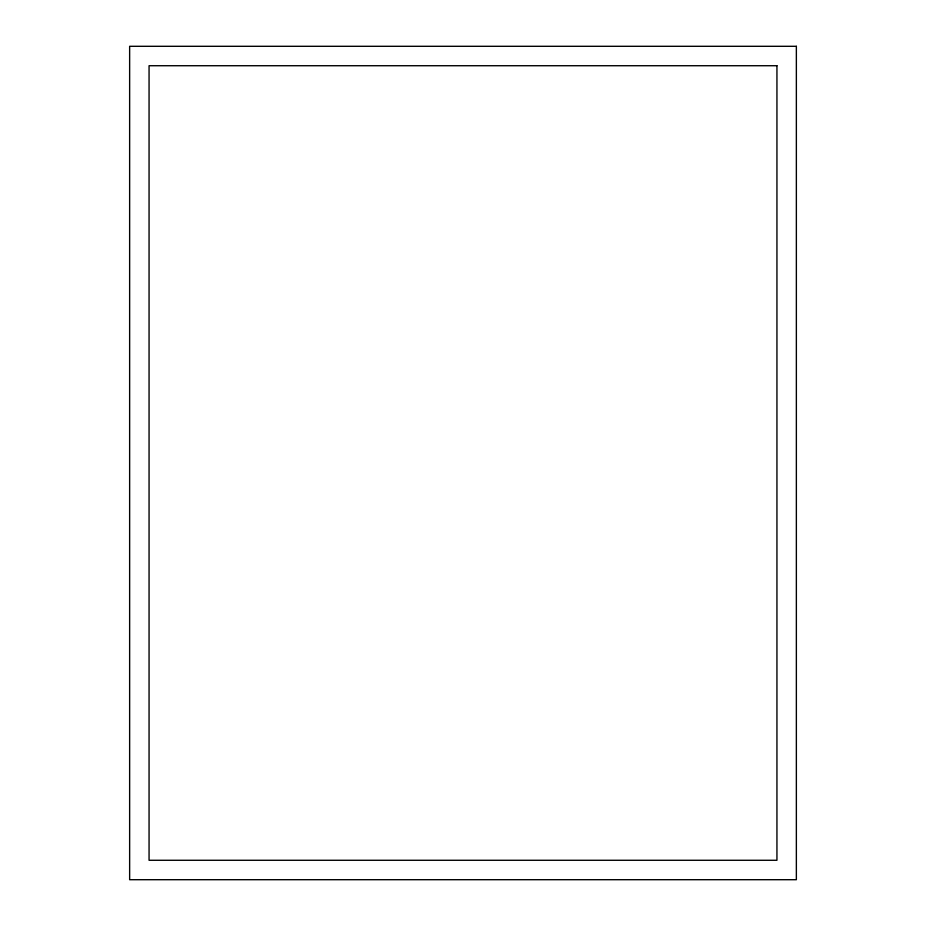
<?xml version="1.0" encoding="UTF-8"?>
<svg xmlns="http://www.w3.org/2000/svg" width="926" height="926" viewBox="0 0 926 926"><rect width="100%" height="100%" fill="white"/><g stroke="black" fill="none" stroke-linecap="round" stroke-linejoin="round"><path stroke-width="1.39" d="M796.36 46.3L129.64 46.3L129.64 879.7L796.36 879.7L796.36 46.3M776.937 65.723L149.063 65.723L149.063 860.277L776.937 860.277L776.937 65.723"/></g></svg>
